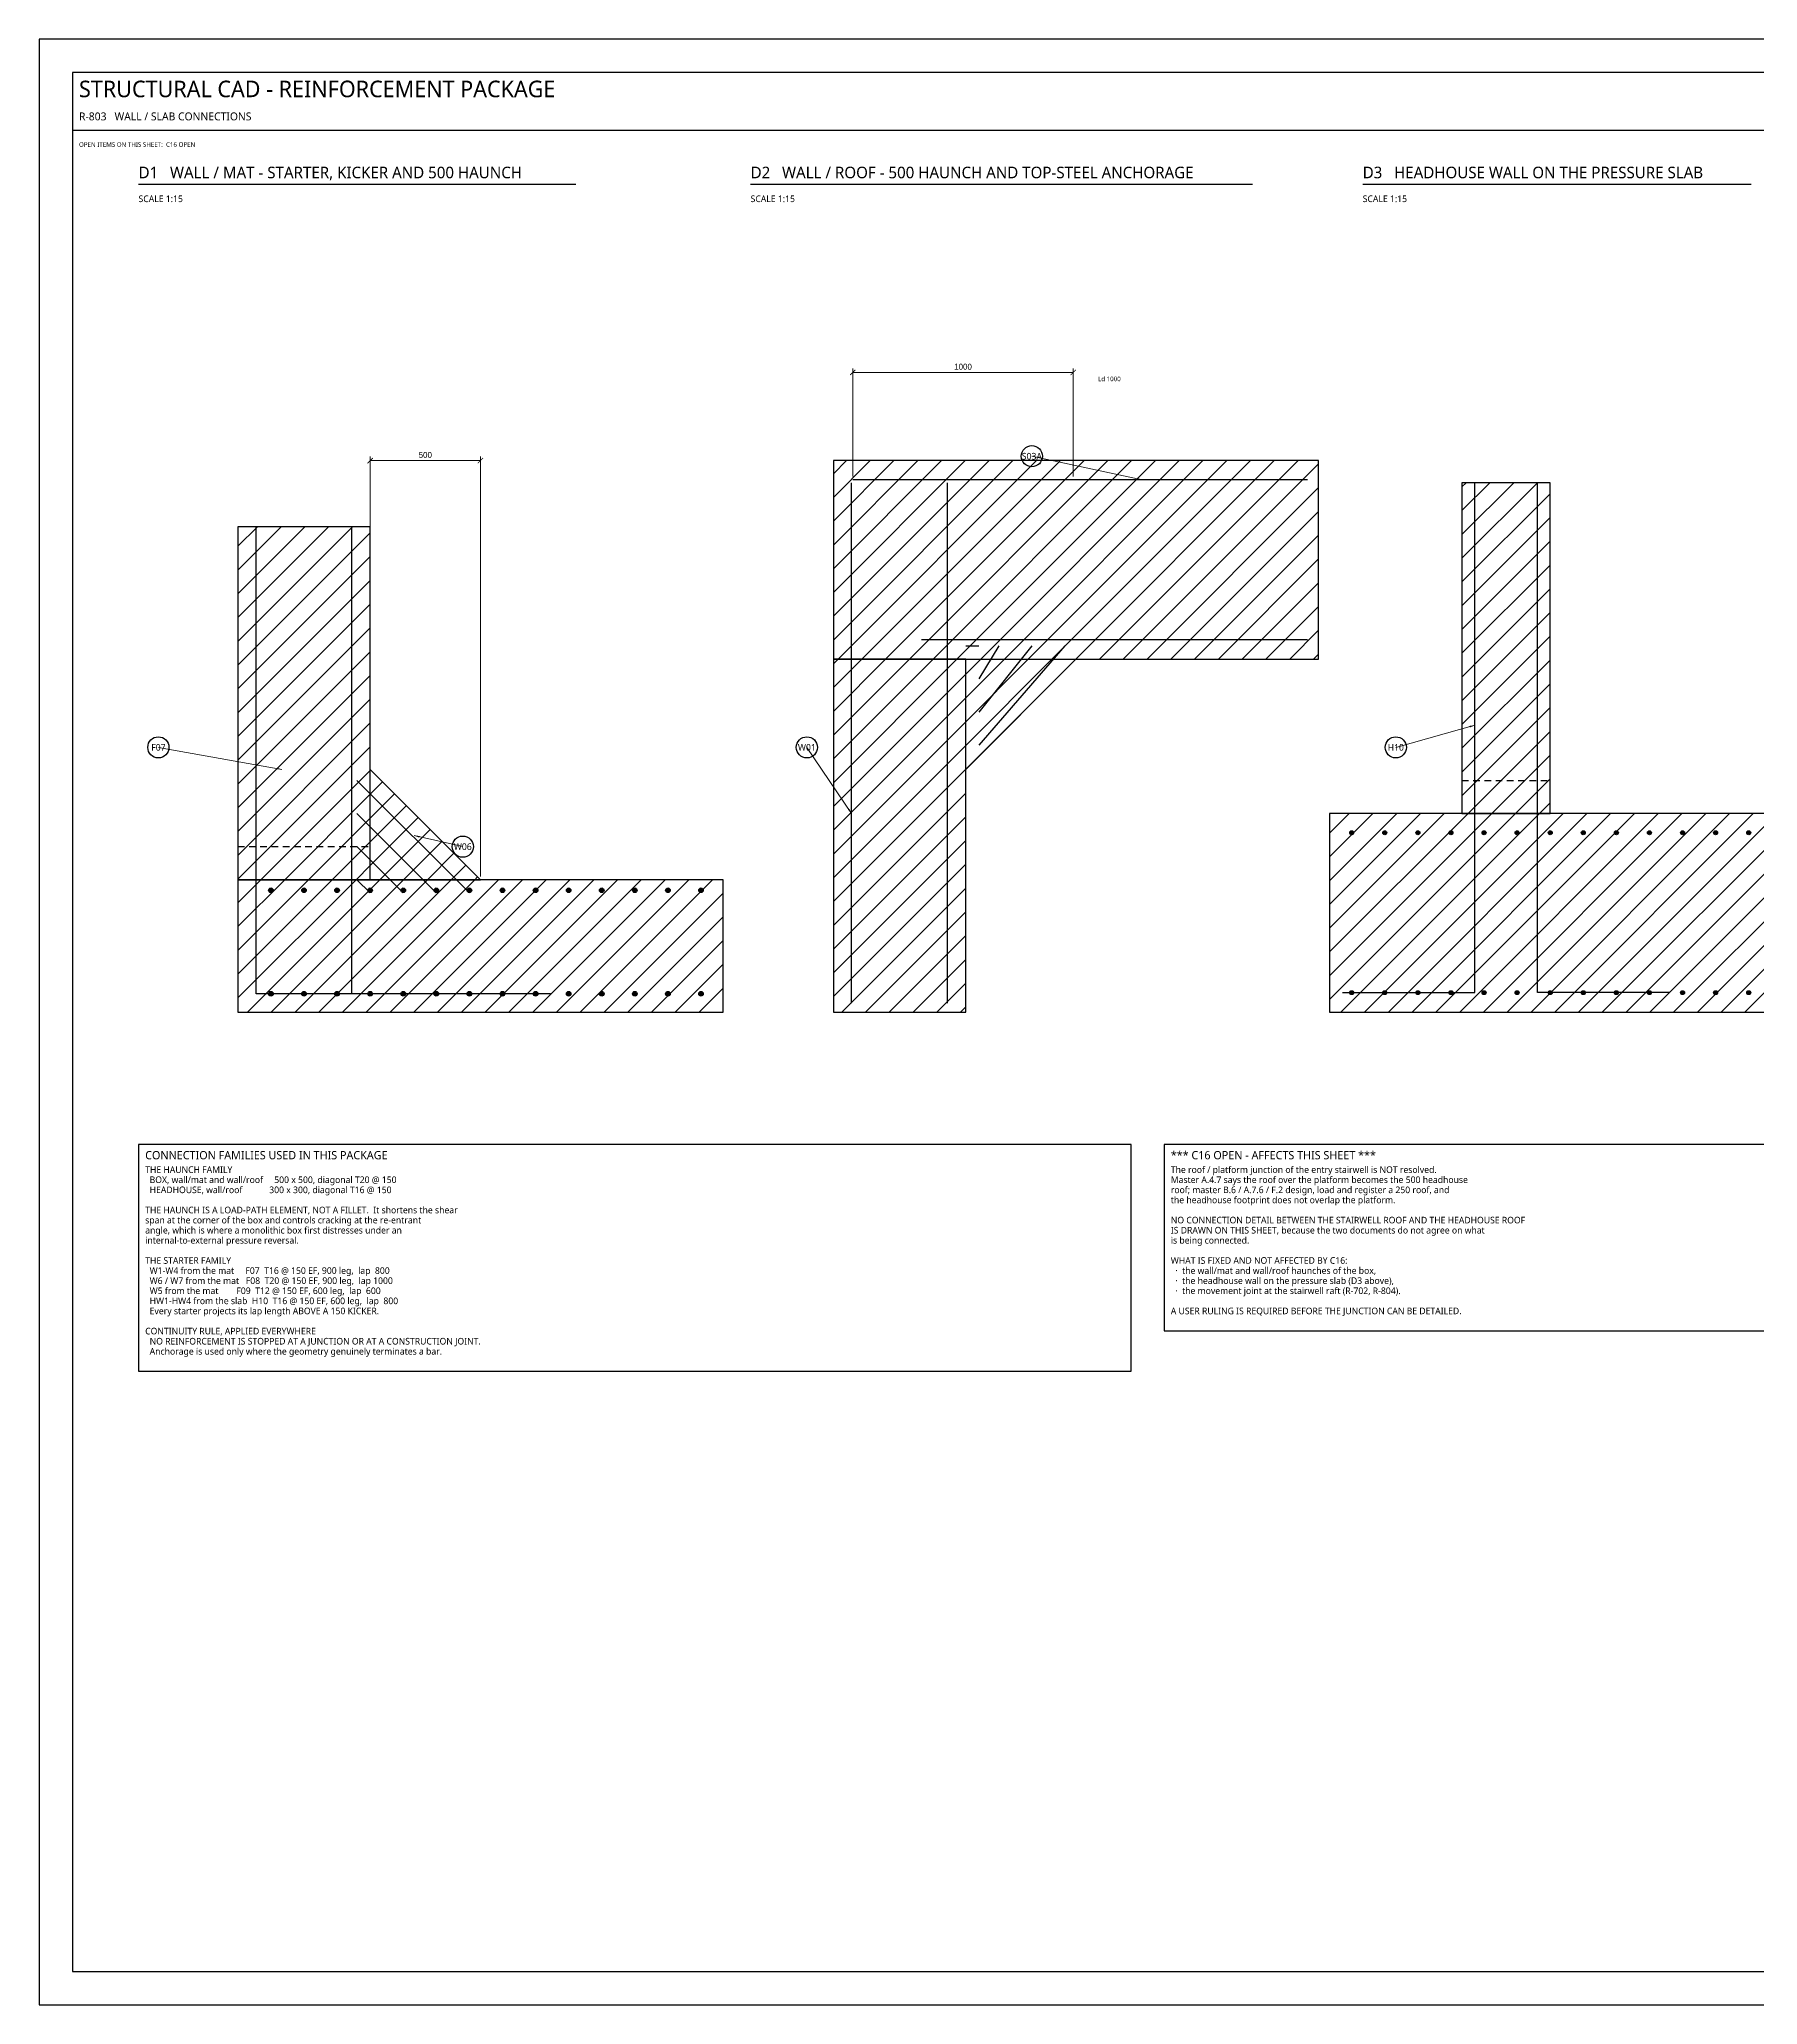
# Model space of a CAD drawing. Header units: millimetres. Extents: x 0 to 841, y 0 to 594.
# Drawn here: x 0 to 519, y 0 to 594 of the extents above; entities that cross this region are included whole.
import ezdxf
from ezdxf.enums import TextEntityAlignment as Align

# ---------------------------------------------------------------- set-up
doc = ezdxf.new("R2010")
doc.units = ezdxf.units.MM
for name, color, linetype in [('S-BLAST', 1, 'Continuous'), ('S-CALLOUT', 2, 'Continuous'), ('S-CONCRETE', 7, 'Continuous'), ('S-DIM', 4, 'Continuous'), ('S-HATCH', 8, 'Continuous'), ('S-HIDDEN', 8, 'Continuous'), ('S-NOTE', 7, 'Continuous'), ('S-REBAR-MAIN', 1, 'Continuous'), ('S-REBAR-SEC', 4, 'Continuous'), ('S-REBAR-TIE', 6, 'Continuous'), ('S-TEXT', 7, 'Continuous'), ('S-TITLE', 7, 'Continuous')]:
    doc.layers.add(name, color=color, linetype=linetype)
doc.styles.add('OpenSans', font='OpenSans-Regular.ttf')
doc.dimstyles.new('SC-DIM', dxfattribs={"dimtxt": 1.8, "dimasz": 1.6, "dimexe": 1.2, "dimexo": 1, "dimgap": 0.8, "dimtad": 1, "dimdec": 0, "dimblk": 'ARCHTICK', "dimcen": 2.5, "dimclrd": 4, "dimclre": 4, "dimclrt": 4, "dimazin": 3, "dimtfac": 1, "dimtmove": 0, "dimatfit": 3, "dimlwd": 13, "dimlwe": 13})

# ---------------------------------------------------------------- blocks, each defined once
blk = doc.blocks.new('_ARCHTICK')
at = {"color": 0, "linetype": 'BYBLOCK', "const_width": 0.15}
blk.add_lwpolyline([(-0.5, -0.5), (0.5, 0.5)], dxfattribs=at)
blk = doc.blocks.new('BARMARK')
at = {"layer": 'S-CALLOUT'}
blk.add_circle((0, 0), 3.2, dxfattribs=at)

msp = doc.modelspace()

# ---------------------------------------------------------------- hatches: boundary and pattern name
at = {"layer": 'S-HATCH'}
h = msp.add_hatch(dxfattribs=at)
h.set_pattern_fill('ANSI31', scale=1.6)
h.paths.add_polyline_path([(240, 406.667), (386.667, 406.667), (386.667, 466.667), (240, 466.667)])
h = msp.add_hatch(dxfattribs=at)
h.set_pattern_fill('ANSI31', scale=1.6)
h.paths.add_polyline_path([(430, 360), (456.667, 360), (456.667, 460), (430, 460)])
h = msp.add_hatch(dxfattribs=at)
h.set_pattern_fill('ANSI31', scale=1.6)
h.paths.add_polyline_path([(60, 340), (100, 340), (100, 446.667), (60, 446.667)])
h = msp.add_hatch(dxfattribs=at)
h.set_pattern_fill('ANSI31', scale=1.6)
h.paths.add_polyline_path([(240, 300), (280, 300), (280, 406.667), (240, 406.667)])
h = msp.add_hatch(dxfattribs=at)
h.set_pattern_fill('ANSI31', scale=1.6)
h.paths.add_polyline_path([(280, 406.667), (313.333, 406.667), (280, 373.333)])
h = msp.add_hatch(dxfattribs=at)
h.set_pattern_fill('ANSI31', scale=1.6)
h.paths.add_polyline_path([(100, 340), (133.333, 340), (100, 373.333)])
h = msp.add_hatch(dxfattribs=at)
h.set_pattern_fill('ANSI31', scale=1.6)
h.paths.add_polyline_path([(390, 300), (590, 300), (590, 360), (390, 360)])
h = msp.add_hatch(dxfattribs=at)
h.set_pattern_fill('ANSI31', scale=1.6)
h.paths.add_polyline_path([(60, 300), (206.667, 300), (206.667, 340), (60, 340)])
at = {"layer": 'S-REBAR-MAIN'}
for points in [[(397.267, 354.2), (397.221, 354.43), (397.091, 354.624), (396.896, 354.754), (396.667, 354.8), (396.437, 354.754), (396.242, 354.624), (396.112, 354.43), (396.067, 354.2), (396.112, 353.97), (396.242, 353.776), (396.437, 353.646), (396.667, 353.6), (396.896, 353.646), (397.091, 353.776), (397.221, 353.97)], [(407.267, 354.2), (407.221, 354.43), (407.091, 354.624), (406.896, 354.754), (406.667, 354.8), (406.437, 354.754), (406.242, 354.624), (406.112, 354.43), (406.067, 354.2), (406.112, 353.97), (406.242, 353.776), (406.437, 353.646), (406.667, 353.6), (406.896, 353.646), (407.091, 353.776), (407.221, 353.97)], [(417.267, 354.2), (417.221, 354.43), (417.091, 354.624), (416.896, 354.754), (416.667, 354.8), (416.437, 354.754), (416.242, 354.624), (416.112, 354.43), (416.067, 354.2), (416.112, 353.97), (416.242, 353.776), (416.437, 353.646), (416.667, 353.6), (416.896, 353.646), (417.091, 353.776), (417.221, 353.97)], [(427.267, 354.2), (427.221, 354.43), (427.091, 354.624), (426.896, 354.754), (426.667, 354.8), (426.437, 354.754), (426.242, 354.624), (426.112, 354.43), (426.067, 354.2), (426.112, 353.97), (426.242, 353.776), (426.437, 353.646), (426.667, 353.6), (426.896, 353.646), (427.091, 353.776), (427.221, 353.97)], [(437.267, 354.2), (437.221, 354.43), (437.091, 354.624), (436.896, 354.754), (436.667, 354.8), (436.437, 354.754), (436.242, 354.624), (436.112, 354.43), (436.067, 354.2), (436.112, 353.97), (436.242, 353.776), (436.437, 353.646), (436.667, 353.6), (436.896, 353.646), (437.091, 353.776), (437.221, 353.97)], [(447.267, 354.2), (447.221, 354.43), (447.091, 354.624), (446.896, 354.754), (446.667, 354.8), (446.437, 354.754), (446.242, 354.624), (446.112, 354.43), (446.067, 354.2), (446.112, 353.97), (446.242, 353.776), (446.437, 353.646), (446.667, 353.6), (446.896, 353.646), (447.091, 353.776), (447.221, 353.97)], [(457.267, 354.2), (457.221, 354.43), (457.091, 354.624), (456.896, 354.754), (456.667, 354.8), (456.437, 354.754), (456.242, 354.624), (456.112, 354.43), (456.067, 354.2), (456.112, 353.97), (456.242, 353.776), (456.437, 353.646), (456.667, 353.6), (456.896, 353.646), (457.091, 353.776), (457.221, 353.97)], [(467.267, 354.2), (467.221, 354.43), (467.091, 354.624), (466.896, 354.754), (466.667, 354.8), (466.437, 354.754), (466.242, 354.624), (466.112, 354.43), (466.067, 354.2), (466.112, 353.97), (466.242, 353.776), (466.437, 353.646), (466.667, 353.6), (466.896, 353.646), (467.091, 353.776), (467.221, 353.97)], [(477.267, 354.2), (477.221, 354.43), (477.091, 354.624), (476.896, 354.754), (476.667, 354.8), (476.437, 354.754), (476.242, 354.624), (476.112, 354.43), (476.067, 354.2), (476.112, 353.97), (476.242, 353.776), (476.437, 353.646), (476.667, 353.6), (476.896, 353.646), (477.091, 353.776), (477.221, 353.97)], [(487.267, 354.2), (487.221, 354.43), (487.091, 354.624), (486.896, 354.754), (486.667, 354.8), (486.437, 354.754), (486.242, 354.624), (486.112, 354.43), (486.067, 354.2), (486.112, 353.97), (486.242, 353.776), (486.437, 353.646), (486.667, 353.6), (486.896, 353.646), (487.091, 353.776), (487.221, 353.97)], [(497.267, 354.2), (497.221, 354.43), (497.091, 354.624), (496.896, 354.754), (496.667, 354.8), (496.437, 354.754), (496.242, 354.624), (496.112, 354.43), (496.067, 354.2), (496.112, 353.97), (496.242, 353.776), (496.437, 353.646), (496.667, 353.6), (496.896, 353.646), (497.091, 353.776), (497.221, 353.97)], [(507.267, 354.2), (507.221, 354.43), (507.091, 354.624), (506.896, 354.754), (506.667, 354.8), (506.437, 354.754), (506.242, 354.624), (506.112, 354.43), (506.067, 354.2), (506.112, 353.97), (506.242, 353.776), (506.437, 353.646), (506.667, 353.6), (506.896, 353.646), (507.091, 353.776), (507.221, 353.97)], [(517.267, 354.2), (517.221, 354.43), (517.091, 354.624), (516.896, 354.754), (516.667, 354.8), (516.437, 354.754), (516.242, 354.624), (516.112, 354.43), (516.067, 354.2), (516.112, 353.97), (516.242, 353.776), (516.437, 353.646), (516.667, 353.6), (516.896, 353.646), (517.091, 353.776), (517.221, 353.97)], [(70.7, 336.8), (70.647, 337.068), (70.495, 337.295), (70.268, 337.447), (70, 337.5), (69.732, 337.447), (69.505, 337.295), (69.353, 337.068), (69.3, 336.8), (69.353, 336.532), (69.505, 336.305), (69.732, 336.153), (70, 336.1), (70.268, 336.153), (70.495, 336.305), (70.647, 336.532)], [(80.7, 336.8), (80.647, 337.068), (80.495, 337.295), (80.268, 337.447), (80, 337.5), (79.732, 337.447), (79.505, 337.295), (79.353, 337.068), (79.3, 336.8), (79.353, 336.532), (79.505, 336.305), (79.732, 336.153), (80, 336.1), (80.268, 336.153), (80.495, 336.305), (80.647, 336.532)], [(90.7, 336.8), (90.647, 337.068), (90.495, 337.295), (90.268, 337.447), (90, 337.5), (89.732, 337.447), (89.505, 337.295), (89.353, 337.068), (89.3, 336.8), (89.353, 336.532), (89.505, 336.305), (89.732, 336.153), (90, 336.1), (90.268, 336.153), (90.495, 336.305), (90.647, 336.532)], [(100.7, 336.8), (100.647, 337.068), (100.495, 337.295), (100.268, 337.447), (100, 337.5), (99.732, 337.447), (99.505, 337.295), (99.353, 337.068), (99.3, 336.8), (99.353, 336.532), (99.505, 336.305), (99.732, 336.153), (100, 336.1), (100.268, 336.153), (100.495, 336.305), (100.647, 336.532)], [(110.7, 336.8), (110.647, 337.068), (110.495, 337.295), (110.268, 337.447), (110, 337.5), (109.732, 337.447), (109.505, 337.295), (109.353, 337.068), (109.3, 336.8), (109.353, 336.532), (109.505, 336.305), (109.732, 336.153), (110, 336.1), (110.268, 336.153), (110.495, 336.305), (110.647, 336.532)], [(120.7, 336.8), (120.647, 337.068), (120.495, 337.295), (120.268, 337.447), (120, 337.5), (119.732, 337.447), (119.505, 337.295), (119.353, 337.068), (119.3, 336.8), (119.353, 336.532), (119.505, 336.305), (119.732, 336.153), (120, 336.1), (120.268, 336.153), (120.495, 336.305), (120.647, 336.532)], [(130.7, 336.8), (130.647, 337.068), (130.495, 337.295), (130.268, 337.447), (130, 337.5), (129.732, 337.447), (129.505, 337.295), (129.353, 337.068), (129.3, 336.8), (129.353, 336.532), (129.505, 336.305), (129.732, 336.153), (130, 336.1), (130.268, 336.153), (130.495, 336.305), (130.647, 336.532)], [(140.7, 336.8), (140.647, 337.068), (140.495, 337.295), (140.268, 337.447), (140, 337.5), (139.732, 337.447), (139.505, 337.295), (139.353, 337.068), (139.3, 336.8), (139.353, 336.532), (139.505, 336.305), (139.732, 336.153), (140, 336.1), (140.268, 336.153), (140.495, 336.305), (140.647, 336.532)], [(150.7, 336.8), (150.647, 337.068), (150.495, 337.295), (150.268, 337.447), (150, 337.5), (149.732, 337.447), (149.505, 337.295), (149.353, 337.068), (149.3, 336.8), (149.353, 336.532), (149.505, 336.305), (149.732, 336.153), (150, 336.1), (150.268, 336.153), (150.495, 336.305), (150.647, 336.532)], [(160.7, 336.8), (160.647, 337.068), (160.495, 337.295), (160.268, 337.447), (160, 337.5), (159.732, 337.447), (159.505, 337.295), (159.353, 337.068), (159.3, 336.8), (159.353, 336.532), (159.505, 336.305), (159.732, 336.153), (160, 336.1), (160.268, 336.153), (160.495, 336.305), (160.647, 336.532)], [(170.7, 336.8), (170.647, 337.068), (170.495, 337.295), (170.268, 337.447), (170, 337.5), (169.732, 337.447), (169.505, 337.295), (169.353, 337.068), (169.3, 336.8), (169.353, 336.532), (169.505, 336.305), (169.732, 336.153), (170, 336.1), (170.268, 336.153), (170.495, 336.305), (170.647, 336.532)], [(180.7, 336.8), (180.647, 337.068), (180.495, 337.295), (180.268, 337.447), (180, 337.5), (179.732, 337.447), (179.505, 337.295), (179.353, 337.068), (179.3, 336.8), (179.353, 336.532), (179.505, 336.305), (179.732, 336.153), (180, 336.1), (180.268, 336.153), (180.495, 336.305), (180.647, 336.532)], [(190.7, 336.8), (190.647, 337.068), (190.495, 337.295), (190.268, 337.447), (190, 337.5), (189.732, 337.447), (189.505, 337.295), (189.353, 337.068), (189.3, 336.8), (189.353, 336.532), (189.505, 336.305), (189.732, 336.153), (190, 336.1), (190.268, 336.153), (190.495, 336.305), (190.647, 336.532)], [(200.7, 336.8), (200.647, 337.068), (200.495, 337.295), (200.268, 337.447), (200, 337.5), (199.732, 337.447), (199.505, 337.295), (199.353, 337.068), (199.3, 336.8), (199.353, 336.532), (199.505, 336.305), (199.732, 336.153), (200, 336.1), (200.268, 336.153), (200.495, 336.305), (200.647, 336.532)], [(70.7, 305.533), (70.647, 305.801), (70.495, 306.028), (70.268, 306.18), (70, 306.233), (69.732, 306.18), (69.505, 306.028), (69.353, 305.801), (69.3, 305.533), (69.353, 305.265), (69.505, 305.038), (69.732, 304.887), (70, 304.833), (70.268, 304.887), (70.495, 305.038), (70.647, 305.265)], [(80.7, 305.533), (80.647, 305.801), (80.495, 306.028), (80.268, 306.18), (80, 306.233), (79.732, 306.18), (79.505, 306.028), (79.353, 305.801), (79.3, 305.533), (79.353, 305.265), (79.505, 305.038), (79.732, 304.887), (80, 304.833), (80.268, 304.887), (80.495, 305.038), (80.647, 305.265)], [(90.7, 305.533), (90.647, 305.801), (90.495, 306.028), (90.268, 306.18), (90, 306.233), (89.732, 306.18), (89.505, 306.028), (89.353, 305.801), (89.3, 305.533), (89.353, 305.265), (89.505, 305.038), (89.732, 304.887), (90, 304.833), (90.268, 304.887), (90.495, 305.038), (90.647, 305.265)], [(100.7, 305.533), (100.647, 305.801), (100.495, 306.028), (100.268, 306.18), (100, 306.233), (99.732, 306.18), (99.505, 306.028), (99.353, 305.801), (99.3, 305.533), (99.353, 305.265), (99.505, 305.038), (99.732, 304.887), (100, 304.833), (100.268, 304.887), (100.495, 305.038), (100.647, 305.265)], [(110.7, 305.533), (110.647, 305.801), (110.495, 306.028), (110.268, 306.18), (110, 306.233), (109.732, 306.18), (109.505, 306.028), (109.353, 305.801), (109.3, 305.533), (109.353, 305.265), (109.505, 305.038), (109.732, 304.887), (110, 304.833), (110.268, 304.887), (110.495, 305.038), (110.647, 305.265)], [(120.7, 305.533), (120.647, 305.801), (120.495, 306.028), (120.268, 306.18), (120, 306.233), (119.732, 306.18), (119.505, 306.028), (119.353, 305.801), (119.3, 305.533), (119.353, 305.265), (119.505, 305.038), (119.732, 304.887), (120, 304.833), (120.268, 304.887), (120.495, 305.038), (120.647, 305.265)], [(130.7, 305.533), (130.647, 305.801), (130.495, 306.028), (130.268, 306.18), (130, 306.233), (129.732, 306.18), (129.505, 306.028), (129.353, 305.801), (129.3, 305.533), (129.353, 305.265), (129.505, 305.038), (129.732, 304.887), (130, 304.833), (130.268, 304.887), (130.495, 305.038), (130.647, 305.265)], [(140.7, 305.533), (140.647, 305.801), (140.495, 306.028), (140.268, 306.18), (140, 306.233), (139.732, 306.18), (139.505, 306.028), (139.353, 305.801), (139.3, 305.533), (139.353, 305.265), (139.505, 305.038), (139.732, 304.887), (140, 304.833), (140.268, 304.887), (140.495, 305.038), (140.647, 305.265)], [(150.7, 305.533), (150.647, 305.801), (150.495, 306.028), (150.268, 306.18), (150, 306.233), (149.732, 306.18), (149.505, 306.028), (149.353, 305.801), (149.3, 305.533), (149.353, 305.265), (149.505, 305.038), (149.732, 304.887), (150, 304.833), (150.268, 304.887), (150.495, 305.038), (150.647, 305.265)], [(160.7, 305.533), (160.647, 305.801), (160.495, 306.028), (160.268, 306.18), (160, 306.233), (159.732, 306.18), (159.505, 306.028), (159.353, 305.801), (159.3, 305.533), (159.353, 305.265), (159.505, 305.038), (159.732, 304.887), (160, 304.833), (160.268, 304.887), (160.495, 305.038), (160.647, 305.265)], [(170.7, 305.533), (170.647, 305.801), (170.495, 306.028), (170.268, 306.18), (170, 306.233), (169.732, 306.18), (169.505, 306.028), (169.353, 305.801), (169.3, 305.533), (169.353, 305.265), (169.505, 305.038), (169.732, 304.887), (170, 304.833), (170.268, 304.887), (170.495, 305.038), (170.647, 305.265)], [(180.7, 305.533), (180.647, 305.801), (180.495, 306.028), (180.268, 306.18), (180, 306.233), (179.732, 306.18), (179.505, 306.028), (179.353, 305.801), (179.3, 305.533), (179.353, 305.265), (179.505, 305.038), (179.732, 304.887), (180, 304.833), (180.268, 304.887), (180.495, 305.038), (180.647, 305.265)], [(190.7, 305.533), (190.647, 305.801), (190.495, 306.028), (190.268, 306.18), (190, 306.233), (189.732, 306.18), (189.505, 306.028), (189.353, 305.801), (189.3, 305.533), (189.353, 305.265), (189.505, 305.038), (189.732, 304.887), (190, 304.833), (190.268, 304.887), (190.495, 305.038), (190.647, 305.265)], [(200.7, 305.533), (200.647, 305.801), (200.495, 306.028), (200.268, 306.18), (200, 306.233), (199.732, 306.18), (199.505, 306.028), (199.353, 305.801), (199.3, 305.533), (199.353, 305.265), (199.505, 305.038), (199.732, 304.887), (200, 304.833), (200.268, 304.887), (200.495, 305.038), (200.647, 305.265)], [(397.267, 305.867), (397.221, 306.096), (397.091, 306.291), (396.896, 306.421), (396.667, 306.467), (396.437, 306.421), (396.242, 306.291), (396.112, 306.096), (396.067, 305.867), (396.112, 305.637), (396.242, 305.442), (396.437, 305.312), (396.667, 305.267), (396.896, 305.312), (397.091, 305.442), (397.221, 305.637)], [(407.267, 305.867), (407.221, 306.096), (407.091, 306.291), (406.896, 306.421), (406.667, 306.467), (406.437, 306.421), (406.242, 306.291), (406.112, 306.096), (406.067, 305.867), (406.112, 305.637), (406.242, 305.442), (406.437, 305.312), (406.667, 305.267), (406.896, 305.312), (407.091, 305.442), (407.221, 305.637)], [(417.267, 305.867), (417.221, 306.096), (417.091, 306.291), (416.896, 306.421), (416.667, 306.467), (416.437, 306.421), (416.242, 306.291), (416.112, 306.096), (416.067, 305.867), (416.112, 305.637), (416.242, 305.442), (416.437, 305.312), (416.667, 305.267), (416.896, 305.312), (417.091, 305.442), (417.221, 305.637)], [(427.267, 305.867), (427.221, 306.096), (427.091, 306.291), (426.896, 306.421), (426.667, 306.467), (426.437, 306.421), (426.242, 306.291), (426.112, 306.096), (426.067, 305.867), (426.112, 305.637), (426.242, 305.442), (426.437, 305.312), (426.667, 305.267), (426.896, 305.312), (427.091, 305.442), (427.221, 305.637)], [(437.267, 305.867), (437.221, 306.096), (437.091, 306.291), (436.896, 306.421), (436.667, 306.467), (436.437, 306.421), (436.242, 306.291), (436.112, 306.096), (436.067, 305.867), (436.112, 305.637), (436.242, 305.442), (436.437, 305.312), (436.667, 305.267), (436.896, 305.312), (437.091, 305.442), (437.221, 305.637)], [(447.267, 305.867), (447.221, 306.096), (447.091, 306.291), (446.896, 306.421), (446.667, 306.467), (446.437, 306.421), (446.242, 306.291), (446.112, 306.096), (446.067, 305.867), (446.112, 305.637), (446.242, 305.442), (446.437, 305.312), (446.667, 305.267), (446.896, 305.312), (447.091, 305.442), (447.221, 305.637)], [(457.267, 305.867), (457.221, 306.096), (457.091, 306.291), (456.896, 306.421), (456.667, 306.467), (456.437, 306.421), (456.242, 306.291), (456.112, 306.096), (456.067, 305.867), (456.112, 305.637), (456.242, 305.442), (456.437, 305.312), (456.667, 305.267), (456.896, 305.312), (457.091, 305.442), (457.221, 305.637)], [(467.267, 305.867), (467.221, 306.096), (467.091, 306.291), (466.896, 306.421), (466.667, 306.467), (466.437, 306.421), (466.242, 306.291), (466.112, 306.096), (466.067, 305.867), (466.112, 305.637), (466.242, 305.442), (466.437, 305.312), (466.667, 305.267), (466.896, 305.312), (467.091, 305.442), (467.221, 305.637)], [(477.267, 305.867), (477.221, 306.096), (477.091, 306.291), (476.896, 306.421), (476.667, 306.467), (476.437, 306.421), (476.242, 306.291), (476.112, 306.096), (476.067, 305.867), (476.112, 305.637), (476.242, 305.442), (476.437, 305.312), (476.667, 305.267), (476.896, 305.312), (477.091, 305.442), (477.221, 305.637)], [(487.267, 305.867), (487.221, 306.096), (487.091, 306.291), (486.896, 306.421), (486.667, 306.467), (486.437, 306.421), (486.242, 306.291), (486.112, 306.096), (486.067, 305.867), (486.112, 305.637), (486.242, 305.442), (486.437, 305.312), (486.667, 305.267), (486.896, 305.312), (487.091, 305.442), (487.221, 305.637)], [(497.267, 305.867), (497.221, 306.096), (497.091, 306.291), (496.896, 306.421), (496.667, 306.467), (496.437, 306.421), (496.242, 306.291), (496.112, 306.096), (496.067, 305.867), (496.112, 305.637), (496.242, 305.442), (496.437, 305.312), (496.667, 305.267), (496.896, 305.312), (497.091, 305.442), (497.221, 305.637)], [(507.267, 305.867), (507.221, 306.096), (507.091, 306.291), (506.896, 306.421), (506.667, 306.467), (506.437, 306.421), (506.242, 306.291), (506.112, 306.096), (506.067, 305.867), (506.112, 305.637), (506.242, 305.442), (506.437, 305.312), (506.667, 305.267), (506.896, 305.312), (507.091, 305.442), (507.221, 305.637)], [(517.267, 305.867), (517.221, 306.096), (517.091, 306.291), (516.896, 306.421), (516.667, 306.467), (516.437, 306.421), (516.242, 306.291), (516.112, 306.096), (516.067, 305.867), (516.112, 305.637), (516.242, 305.442), (516.437, 305.312), (516.667, 305.267), (516.896, 305.312), (517.091, 305.442), (517.221, 305.637)]]:
    msp.add_hatch(color=1, dxfattribs=at).paths.add_polyline_path(points)

# ---------------------------------------------------------------- linework, layer by layer
at = {"layer": 'S-CONCRETE'}
for points in [[(240, 406.667), (386.667, 406.667), (386.667, 466.667), (240, 466.667)], [(430, 360), (456.667, 360), (456.667, 460), (430, 460)], [(60, 340), (100, 340), (100, 446.667), (60, 446.667)], [(240, 300), (280, 300), (280, 406.667), (240, 406.667)], [(390, 300), (590, 300), (590, 360), (390, 360)], [(60, 300), (206.667, 300), (206.667, 340), (60, 340)]]:
    msp.add_lwpolyline(points, close=True, dxfattribs=at)
for points in [[(280, 406.667), (313.333, 406.667), (280, 373.333)], [(100, 340), (133.333, 340), (100, 373.333)]]:
    msp.add_lwpolyline(points, dxfattribs=at)
at = {"layer": 'S-HIDDEN'}
for p, q in [((430, 370), (432, 370)), ((433.4, 370), (435.4, 370)), ((436.8, 370), (438.8, 370)), ((440.2, 370), (442.2, 370)), ((443.6, 370), (445.6, 370)), ((447, 370), (449, 370)), ((450.4, 370), (452.4, 370)), ((453.8, 370), (455.8, 370)), ((60, 350), (62, 350)), ((63.4, 350), (65.4, 350)), ((66.8, 350), (68.8, 350)), ((70.2, 350), (72.2, 350)), ((73.6, 350), (75.6, 350)), ((77, 350), (79, 350)), ((80.4, 350), (82.4, 350)), ((83.8, 350), (85.8, 350)), ((87.2, 350), (89.2, 350)), ((90.6, 350), (92.6, 350)), ((94, 350), (96, 350)), ((97.4, 350), (99.4, 350))]:
    msp.add_line(p, q, dxfattribs=at)
at = {"layer": 'S-REBAR-MAIN'}
for p, q in [((245.533, 302.667), (245.533, 460)), ((274.467, 302.667), (274.467, 460)), ((433.867, 370), (433.867, 460)), ((452.8, 370), (452.8, 460)), ((65.533, 350), (65.533, 446.667)), ((94.467, 350), (94.467, 446.667))]:
    msp.add_line(p, q, dxfattribs=at)
for points in [[(383.333, 460.867), (245.867, 460.867)], [(383.333, 412.533), (266.667, 412.533)]]:
    msp.add_lwpolyline(points, dxfattribs=at)
for centre, radius in [((396.667, 354.2), 0.6), ((406.667, 354.2), 0.6), ((416.667, 354.2), 0.6), ((426.667, 354.2), 0.6), ((436.667, 354.2), 0.6), ((446.667, 354.2), 0.6), ((456.667, 354.2), 0.6), ((466.667, 354.2), 0.6), ((476.667, 354.2), 0.6), ((486.667, 354.2), 0.6), ((496.667, 354.2), 0.6), ((506.667, 354.2), 0.6), ((516.667, 354.2), 0.6), ((70, 336.8), 0.7), ((80, 336.8), 0.7), ((90, 336.8), 0.7), ((100, 336.8), 0.7), ((110, 336.8), 0.7), ((120, 336.8), 0.7), ((130, 336.8), 0.7), ((140, 336.8), 0.7), ((150, 336.8), 0.7), ((160, 336.8), 0.7), ((170, 336.8), 0.7), ((180, 336.8), 0.7), ((190, 336.8), 0.7), ((200, 336.8), 0.7), ((70, 305.533), 0.7), ((80, 305.533), 0.7), ((90, 305.533), 0.7), ((100, 305.533), 0.7), ((110, 305.533), 0.7), ((120, 305.533), 0.7), ((130, 305.533), 0.7), ((140, 305.533), 0.7), ((150, 305.533), 0.7), ((160, 305.533), 0.7), ((170, 305.533), 0.7), ((180, 305.533), 0.7), ((190, 305.533), 0.7), ((200, 305.533), 0.7), ((396.667, 305.867), 0.6), ((406.667, 305.867), 0.6), ((416.667, 305.867), 0.6), ((426.667, 305.867), 0.6), ((436.667, 305.867), 0.6), ((446.667, 305.867), 0.6), ((456.667, 305.867), 0.6), ((466.667, 305.867), 0.6), ((476.667, 305.867), 0.6), ((486.667, 305.867), 0.6), ((496.667, 305.867), 0.6), ((506.667, 305.867), 0.6), ((516.667, 305.867), 0.6)]:
    msp.add_circle(centre, radius, dxfattribs=at)
at = {"layer": 'S-REBAR-SEC'}
for p, q in [((280, 410.667), (284, 410.667)), ((290, 410.667), (284, 400.667)), ((300, 410.667), (284, 390.667)), ((310, 410.667), (284, 380.667)), ((130, 336), (96, 370)), ((120, 336), (96, 360)), ((110, 336), (96, 350)), ((100, 336), (96, 340))]:
    msp.add_line(p, q, dxfattribs=at)
at = {"layer": 'S-REBAR-TIE'}
for points in [[(393.867, 305.867), (433.867, 305.867), (433.867, 423.333)], [(492.8, 305.867), (452.8, 305.867), (452.8, 423.333)], [(125.533, 305.533), (65.533, 305.533), (65.533, 403.333)], [(154.467, 305.533), (94.467, 305.533), (94.467, 403.333)]]:
    msp.add_lwpolyline(points, dxfattribs=at)
at = {"layer": 'S-TITLE'}
for p, q in [((10, 566.5), (831, 566.5)), ((30, 550.2), (162.191, 550.2)), ((215, 550.2), (366.677, 550.2)), ((400, 550.2), (517.441, 550.2))]:
    msp.add_line(p, q, dxfattribs=at)
for points in [[(0, 0), (841, 0), (841, 594), (0, 594)], [(10, 10), (831, 10), (831, 584), (10, 584)], [(30, 191.425), (330, 191.425), (330, 260), (30, 260)], [(340, 203.625), (638, 203.625), (638, 260), (340, 260)]]:
    msp.add_lwpolyline(points, close=True, dxfattribs=at)

# ---------------------------------------------------------------- block references
at = {"layer": 'S-CALLOUT'}
for p in [(300, 468), (36, 380), (232, 380), (410, 380), (128, 350)]:
    msp.add_blockref('BARMARK', p, dxfattribs=at)

# ---------------------------------------------------------------- texts
at = {"layer": 'S-BLAST', "style": 'OpenSans'}
msp.add_text('OPEN ITEMS ON THIS SHEET:  C16 OPEN', height=1.4, dxfattribs=at).set_placement((12, 561.5))
at = {"layer": 'S-CALLOUT', "style": 'OpenSans'}
for s, p in [('S03A', (300, 468)), ('F07', (36, 380)), ('W01', (232, 380)), ('H10', (410, 380)), ('W06', (128, 350))]:
    msp.add_text(s, height=2, dxfattribs=at).set_placement(p, align=Align.MIDDLE_CENTER)
at = {"layer": 'S-NOTE', "style": 'OpenSans'}
for s, p in [('THE HAUNCH FAMILY', (32, 251.375)), ('  BOX, wall/mat and wall/roof     500 x 500, diagonal T20 @ 150', (32, 248.325)), ('The roof / platform junction of the entry stairwell is NOT resolved.', (342, 251.375)), ('Master A.4.7 says the roof over the platform becomes the 500 headhouse', (342, 248.325)), ('  HEADHOUSE, wall/roof            300 x 300, diagonal T16 @ 150', (32, 245.275)), ('the headhouse footprint does not overlap the platform.', (342, 242.225)), ('roof; master B.6 / A.7.6 / F.2 design, load and register a 250 roof, and', (342, 245.275)), ('THE HAUNCH IS A LOAD-PATH ELEMENT, NOT A FILLET.  It shortens the shear', (32, 239.175)), ('span at the corner of the box and controls cracking at the re-entrant', (32, 236.125)), ('NO CONNECTION DETAIL BETWEEN THE STAIRWELL ROOF AND THE HEADHOUSE ROOF', (342, 236.125)), ('angle, which is where a monolithic box first distresses under an', (32, 233.075)), ('internal-to-external pressure reversal.', (32, 230.025)), ('IS DRAWN ON THIS SHEET, because the two documents do not agree on what', (342, 233.075)), ('is being connected.', (342, 230.025)), ('THE STARTER FAMILY', (32, 223.925)), ('WHAT IS FIXED AND NOT AFFECTED BY C16:', (342, 223.925)), ('  W1-W4 from the mat     F07  T16 @ 150 EF, 900 leg,  lap  800', (32, 220.875)), ('  W6 / W7 from the mat   F08  T20 @ 150 EF, 900 leg,  lap 1000', (32, 217.825)), ('  ·  the wall/mat and wall/roof haunches of the box,', (342, 220.875)), ('  ·  the headhouse wall on the pressure slab (D3 above),', (342, 217.825)), ('  W5 from the mat        F09  T12 @ 150 EF, 600 leg,  lap  600', (32, 214.775)), ('  HW1-HW4 from the slab  H10  T16 @ 150 EF, 600 leg,  lap  800', (32, 211.725)), ('  ·  the movement joint at the stairwell raft (R-702, R-804).', (342, 214.775)), ('  Every starter projects its lap length ABOVE A 150 KICKER.', (32, 208.675)), ('A USER RULING IS REQUIRED BEFORE THE JUNCTION CAN BE DETAILED.', (342, 208.675)), ('CONTINUITY RULE, APPLIED EVERYWHERE', (32, 202.575)), ('  Anchorage is used only where the geometry genuinely terminates a bar.', (32, 196.475)), ('  NO REINFORCEMENT IS STOPPED AT A JUNCTION OR AT A CONSTRUCTION JOINT.', (32, 199.525))]:
    msp.add_text(s, height=2, dxfattribs=at).set_placement(p)
at = {"layer": 'S-TEXT', "style": 'OpenSans'}
for s, height, p in [('SCALE 1:15', 2, (30, 544.8)), ('SCALE 1:15', 2, (215, 544.8)), ('SCALE 1:15', 2, (400, 544.8)), ('Ld 1000', 1.4, (320, 490.667))]:
    msp.add_text(s, height=height, dxfattribs=at).set_placement(p)
at = {"layer": 'S-TITLE', "style": 'OpenSans'}
for s, height, p in [('STRUCTURAL CAD - REINFORCEMENT PACKAGE', 5, (12, 576.5)), ('R-803   WALL / SLAB CONNECTIONS', 2.4, (12, 569.5)), ('D1   WALL / MAT - STARTER, KICKER AND 500 HAUNCH', 3.5, (30, 552)), ('D2   WALL / ROOF - 500 HAUNCH AND TOP-STEEL ANCHORAGE', 3.5, (215, 552)), ('D3   HEADHOUSE WALL ON THE PRESSURE SLAB', 3.5, (400, 552)), ('CONNECTION FAMILIES USED IN THIS PACKAGE', 2.5, (32, 255.5)), ('*** C16 OPEN - AFFECTS THIS SHEET ***', 2.5, (342, 255.5))]:
    msp.add_text(s, height=height, dxfattribs=at).set_placement(p)

# ---------------------------------------------------------------- dimensions: what is measured, and where the dimension line sits
at = {"layer": 'S-DIM'}
for base, p1, p2 in [((245.867, 493.333), (245.867, 460.867), (312.533, 460.867)), ((100, 466.667), (100, 340), (133.333, 340))]:
    msp.add_linear_dim(base=base, p1=p1, p2=p2, dimstyle='SC-DIM', override={"dimlfac": 15}, dxfattribs=at).render()

# ---------------------------------------------------------------- leaders
at = {"layer": 'S-CALLOUT'}
for points in [[(333.333, 460.867), (300, 468)], [(433.867, 386.667), (410, 380)], [(73.333, 373.333), (36, 380)], [(245.533, 360), (232, 380)], [(113.333, 353.333), (128, 350)]]:
    msp.add_leader(points, dimstyle='SC-DIM', dxfattribs=at)

doc.saveas('drawing.dxf')
